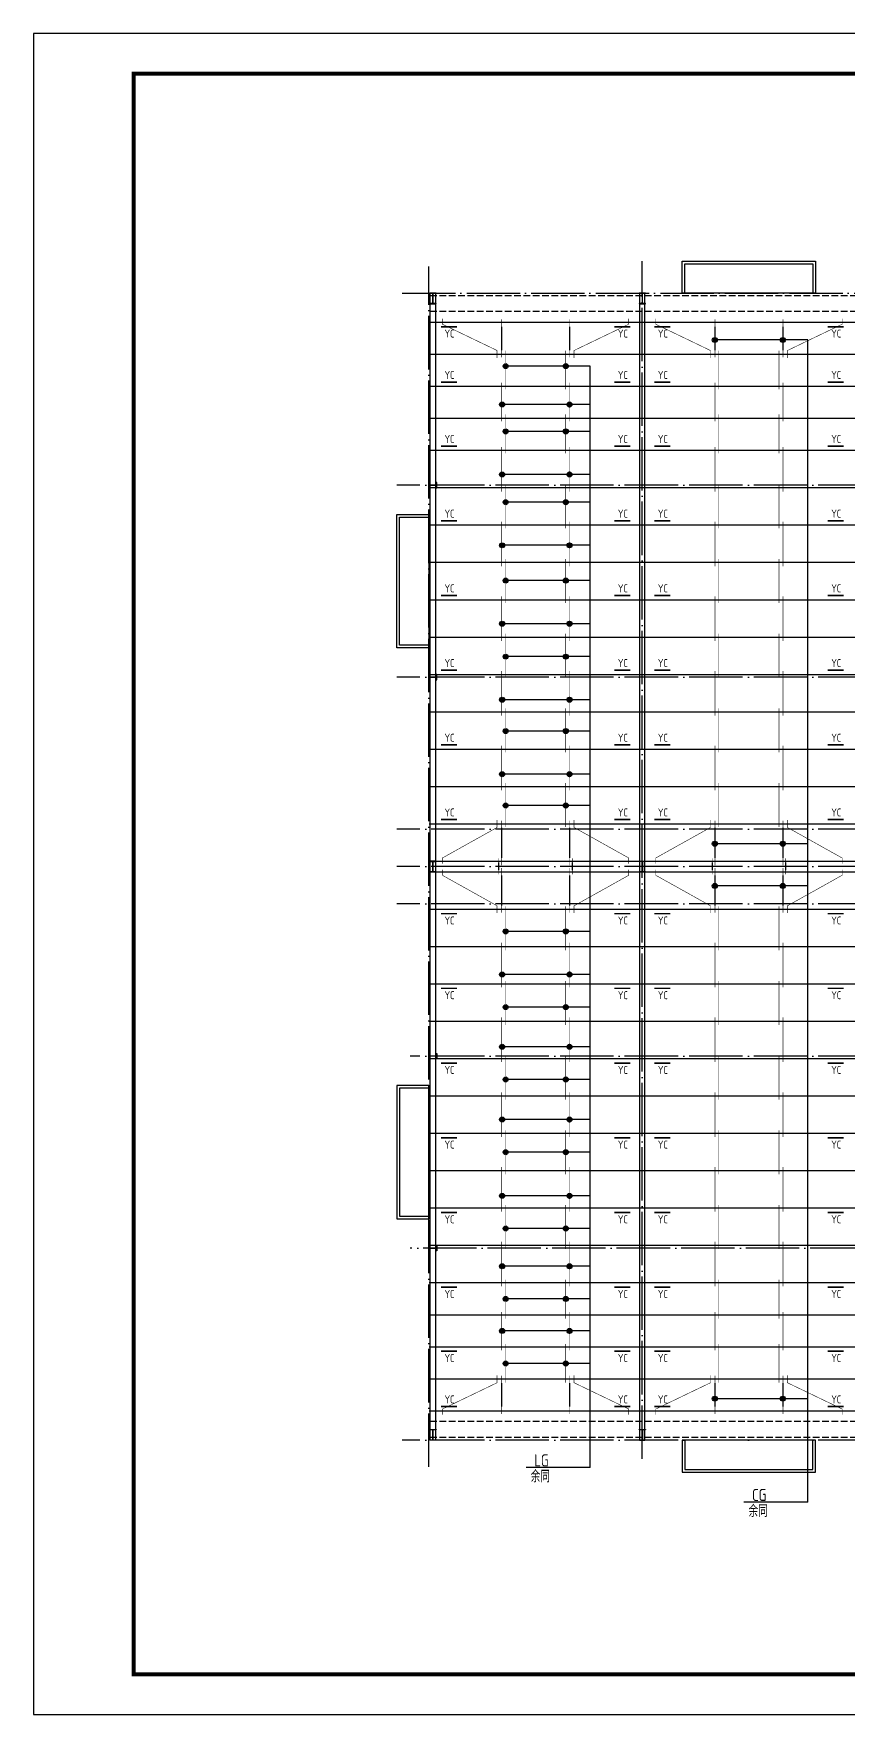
# Model space of a CAD drawing. Extents: x 32461 to 402082, y -617694 to 182569.
# Drawn here: x 74273 to 104821, y -291270 to -228270 of the extents above; entities that cross this region are included whole.
import ezdxf

# ---------------------------------------------------------------- set-up
doc = ezdxf.new("R2010")
doc.units = 0
doc.header["$LTSCALE"] = 1000
doc.header["$MEASUREMENT"] = 0
doc.linetypes.add('DASH', pattern=[0.35, 0.25, -0.1])
doc.linetypes.add('DOTE', pattern=[2.42, 2, -0.2, 0.02, -0.2])
for name, color, linetype in [('10014', 2, 'CONTINUOUS'), ('AXIS', 3, 'CONTINUOUS'), ('D', 4, 'CONTINUOUS'), ('DOTE', 252, 'CONTINUOUS'), ('PUB_DIM', 3, 'CONTINUOUS'), ('PUB_TITLE', 4, 'CONTINUOUS'), ('TEXT', 7, 'CONTINUOUS'), ('YP', 154, 'CONTINUOUS'), ('屋面隅撑', 1, 'CONTINUOUS'), ('檩条拉条', 253, 'CONTINUOUS'), ('钢柱', 3, 'CONTINUOUS')]:
    doc.layers.add(name, color=color, linetype=linetype)
doc.layers.add('钢架', color=6, linetype='CONTINUOUS', lineweight=25)
doc.styles.add('TSSD_REIN', font='atssdeng.shx', dxfattribs={"width": 0.7, "bigfont": 'atssdchn.shx'})

msp = doc.modelspace()

# ---------------------------------------------------------------- hatches: boundary and pattern name
at = {"layer": 'PUB_DIM'}
for points in [[(99906.8, -239753, -1), (99719.1, -239753, -1)], [(102459.2, -239753, -1), (102271.5, -239753, -1)], [(92066.2, -240732.7, -1), (91878.5, -240732.7, -1)], [(94316.7, -240732.7, -1), (94129, -240732.7, -1)], [(91929.8, -242171.9, -1), (91742.1, -242171.9, -1)], [(94458.1, -242171.9, -1), (94270.4, -242171.9, -1)], [(92066.2, -243178.9, -1), (91878.5, -243178.9, -1)], [(94316.7, -243178.9, -1), (94129, -243178.9, -1)], [(91929.8, -244794.6, -1), (91742.1, -244794.6, -1)], [(94458.1, -244794.6, -1), (94270.4, -244794.6, -1)], [(92066.2, -245834.3, -1), (91878.5, -245834.3, -1)], [(94316.7, -245834.3, -1), (94129, -245834.3, -1)], [(91929.8, -247449.9, -1), (91742.1, -247449.9, -1)], [(94458.1, -247449.9, -1), (94270.4, -247449.9, -1)], [(92066.2, -248773.4, -1), (91878.5, -248773.4, -1)], [(94316.7, -248773.4, -1), (94129, -248773.4, -1)], [(91929.8, -250389, -1), (91742.1, -250389, -1)], [(94458.1, -250389, -1), (94270.4, -250389, -1)], [(92066.2, -251623.3, -1), (91878.5, -251623.3, -1)], [(94316.7, -251623.3, -1), (94129, -251623.3, -1)], [(91929.8, -253238.9, -1), (91742.1, -253238.9, -1)], [(94458.1, -253238.9, -1), (94270.4, -253238.9, -1)], [(92066.2, -254412.7, -1), (91878.5, -254412.7, -1)], [(94316.7, -254412.7, -1), (94129, -254412.7, -1)], [(91929.8, -256028.3, -1), (91742.1, -256028.3, -1)], [(94458.1, -256028.3, -1), (94270.4, -256028.3, -1)], [(92066.2, -257203.6, -1), (91878.5, -257203.6, -1)], [(94316.7, -257203.6, -1), (94129, -257203.6, -1)], [(99906.8, -258634.3, -1), (99719.1, -258634.3, -1)], [(102459.2, -258634.3, -1), (102271.5, -258634.3, -1)], [(99906.8, -260218.1, -1), (99719.1, -260218.1, -1)], [(102459.2, -260218.1, -1), (102271.5, -260218.1, -1)], [(92066.2, -261920.6, -1), (91878.5, -261920.6, -1)], [(94316.7, -261920.6, -1), (94129, -261920.6, -1)], [(91929.8, -263536.2, -1), (91742.1, -263536.2, -1)], [(94458.1, -263536.2, -1), (94270.4, -263536.2, -1)], [(92066.2, -264760.1, -1), (91878.5, -264760.1, -1)], [(94316.7, -264760.1, -1), (94129, -264760.1, -1)], [(91929.8, -266247.1, -1), (91742.1, -266247.1, -1)], [(94458.1, -266247.1, -1), (94270.4, -266247.1, -1)], [(92066.2, -267471, -1), (91878.5, -267471, -1)], [(94316.7, -267471, -1), (94129, -267471, -1)], [(91929.8, -268973.6, -1), (91742.1, -268973.6, -1)], [(94458.1, -268973.6, -1), (94270.4, -268973.6, -1)], [(92066.2, -270197.5, -1), (91878.5, -270197.5, -1)], [(94316.7, -270197.5, -1), (94129, -270197.5, -1)], [(91929.8, -271833.4, -1), (91742.1, -271833.4, -1)], [(94458.1, -271833.4, -1), (94270.4, -271833.4, -1)], [(92066.2, -273057.3, -1), (91878.5, -273057.3, -1)], [(94316.7, -273057.3, -1), (94129, -273057.3, -1)], [(91929.8, -274473.2, -1), (91742.1, -274473.2, -1)], [(94458.1, -274473.2, -1), (94270.4, -274473.2, -1)], [(92066.2, -275697.1, -1), (91878.5, -275697.1, -1)], [(94316.7, -275697.1, -1), (94129, -275697.1, -1)], [(91929.8, -276895.4, -1), (91742.1, -276895.4, -1)], [(94458.1, -276895.4, -1), (94270.4, -276895.4, -1)], [(92066.2, -278119.3, -1), (91878.5, -278119.3, -1)], [(94316.7, -278119.3, -1), (94129, -278119.3, -1)], [(99906.8, -279436.5, -1), (99719.1, -279436.5, -1)], [(102459.2, -279436.5, -1), (102271.5, -279436.5, -1)]]:
    msp.add_hatch(color=256, dxfattribs=at).paths.add_polyline_path(points)

# ---------------------------------------------------------------- linework, layer by layer
at = {"layer": '10014', "const_width": 50}
for points in [[(153093.1, -239093.4), (89093.1, -239093.4)], [(153093.1, -240293.4), (89093.1, -240293.4)], [(153093.1, -241493.4), (89093.1, -241493.4)], [(153093.1, -242693.4), (89093.1, -242693.4)], [(153093.1, -243893.4), (89093.1, -243893.4)], [(153093.1, -245293.4), (89093.1, -245293.4)], [(153093.1, -246693.4), (89093.1, -246693.4)], [(153093.1, -248093.4), (89093.1, -248093.4)], [(153093.1, -249493.4), (89093.1, -249493.4)], [(153093.1, -250893.4), (89093.1, -250893.4)], [(153093.1, -252293.4), (89093.1, -252293.4)], [(153093.1, -253693.4), (89093.1, -253693.4)], [(153093.1, -255093.4), (89093.1, -255093.4)], [(153093.1, -256493.4), (89093.1, -256493.4)], [(153093.1, -257893.4), (89093.1, -257893.4)], [(105193.1, -259293.4), (89093.1, -259293.4)], [(105193.1, -259693.4), (89093.1, -259693.4)], [(153093.1, -261093.4), (89093.1, -261093.4)], [(153093.1, -262493.4), (89093.1, -262493.4)], [(153093.1, -263893.4), (89093.1, -263893.4)], [(153093.1, -265293.4), (89093.1, -265293.4)], [(153093.1, -266693.4), (89093.1, -266693.4)], [(153093.1, -268093.4), (89093.1, -268093.4)], [(153093.1, -269493.4), (89093.1, -269493.4)], [(153093.1, -270893.4), (89093.1, -270893.4)], [(153093.1, -272293.4), (89093.1, -272293.4)], [(153093.1, -273693.4), (89093.1, -273693.4)], [(153093.1, -275093.4), (89093.1, -275093.4)], [(153093.1, -276293.4), (89093.1, -276293.4)], [(153093.1, -277493.4), (89093.1, -277493.4)], [(153093.1, -278693.4), (89093.1, -278693.4)], [(153093.1, -279893.4), (89093.1, -279893.4)]]:
    msp.add_lwpolyline(points, dxfattribs=at)
at = {"layer": 'D', "linetype": 'DASH'}
for p, q in [((153093.1, -238095), (89093.1, -238095)), ((153093.1, -238690.6), (89093.1, -238690.6)), ((153093.1, -280296.2), (89093.1, -280296.2)), ((153093.1, -280891.8), (89093.1, -280891.8))]:
    msp.add_line(p, q, dxfattribs=at)
at = {"layer": 'DOTE', "color": 251, "linetype": 'DOTE'}
for p, q in [((97093.1, -281693.4), (97093.1, -236793.4)), ((89093.1, -281993.4), (89093.1, -236993.4)), ((88093.1, -237993.4), (154093.1, -237993.4)), ((154093.1, -245193.4), (87893.1, -245193.4)), ((154093.1, -252393.4), (87893.1, -252393.4)), ((154093.1, -258093.4), (87893.1, -258093.4)), ((154093.1, -259493.4), (87893.1, -259493.4)), ((154093.1, -260893.4), (87893.1, -260893.4)), ((154093.1, -266593.4), (88393.1, -266593.4)), ((153793.1, -273793.4), (88393.1, -273793.4)), ((154093.1, -280993.4), (88093.1, -280993.4))]:
    msp.add_line(p, q, dxfattribs=at)
at = {"layer": 'PUB_DIM'}
for p, q in [((103300.3, -239753), (99813.9, -239753)), ((103300.3, -283314.5), (103300.3, -239753)), ((95135.1, -240732.7), (91973.3, -240732.7)), ((95135.1, -282016.8), (95135.1, -240732.7)), ((95135.1, -242171.9), (91836.9, -242171.9)), ((95135.1, -243178.9), (91973.3, -243178.9)), ((95135.1, -244794.6), (91836.9, -244794.6)), ((95135.1, -245834.3), (91973.3, -245834.3)), ((95135.1, -247449.9), (91836.9, -247449.9)), ((95135.1, -248773.4), (91973.3, -248773.4)), ((95135.1, -250389), (91836.9, -250389)), ((95135.1, -251623.3), (91973.3, -251623.3)), ((95135.1, -253238.9), (91836.9, -253238.9)), ((95135.1, -254412.7), (91973.3, -254412.7)), ((95135.1, -256028.3), (91836.9, -256028.3)), ((95135.1, -257203.6), (91973.3, -257203.6)), ((103300.3, -258634.3), (99813.9, -258634.3)), ((103300.3, -260218.1), (99813.9, -260218.1)), ((95135.1, -261920.6), (91973.3, -261920.6)), ((95135.1, -263536.2), (91836.9, -263536.2)), ((95135.1, -264760.1), (91973.3, -264760.1)), ((95135.1, -266247.1), (91836.9, -266247.1)), ((95135.1, -267471), (91973.3, -267471)), ((95135.1, -268973.6), (91836.9, -268973.6)), ((95135.1, -270197.5), (91973.3, -270197.5)), ((95135.1, -271833.4), (91836.9, -271833.4)), ((95135.1, -273057.3), (91973.3, -273057.3)), ((95135.1, -274473.2), (91836.9, -274473.2)), ((95135.1, -275697.1), (91973.3, -275697.1)), ((95135.1, -276895.4), (91836.9, -276895.4)), ((95135.1, -278119.3), (91973.3, -278119.3)), ((103300.3, -279436.5), (99813.9, -279436.5)), ((95135.1, -282016.8), (92740.1, -282016.8)), ((103300.3, -283314.5), (100905.2, -283314.5))]:
    msp.add_line(p, q, dxfattribs=at)
for centre in [(99813, -239753), (102365.4, -239753), (91972.3, -240732.7), (94222.9, -240732.7), (91836, -242171.9), (94364.3, -242171.9), (91972.3, -243178.9), (94222.9, -243178.9), (91836, -244794.6), (94364.3, -244794.6), (91972.3, -245834.3), (94222.9, -245834.3), (91836, -247449.9), (94364.3, -247449.9), (91972.3, -248773.4), (94222.9, -248773.4), (91836, -250389), (94364.3, -250389), (91972.3, -251623.3), (94222.9, -251623.3), (91836, -253238.9), (94364.3, -253238.9), (91972.3, -254412.7), (94222.9, -254412.7), (91836, -256028.3), (94364.3, -256028.3), (91972.3, -257203.6), (94222.9, -257203.6), (99813, -258634.3), (102365.4, -258634.3), (99813, -260218.1), (102365.4, -260218.1), (91972.3, -261920.6), (94222.9, -261920.6), (91836, -263536.2), (94364.3, -263536.2), (91972.3, -264760.1), (94222.9, -264760.1), (91836, -266247.1), (94364.3, -266247.1), (91972.3, -267471), (94222.9, -267471), (91836, -268973.6), (94364.3, -268973.6), (91972.3, -270197.5), (94222.9, -270197.5), (91836, -271833.4), (94364.3, -271833.4), (91972.3, -273057.3), (94222.9, -273057.3), (91836, -274473.2), (94364.3, -274473.2), (91972.3, -275697.1), (94222.9, -275697.1), (91836, -276895.4), (94364.3, -276895.4), (91972.3, -278119.3), (94222.9, -278119.3), (99813, -279436.5), (102365.4, -279436.5)]:
    msp.add_circle(centre, 93.9, dxfattribs=at)
at = {"layer": 'PUB_TITLE'}
msp.add_lwpolyline([(74273.1, -291269.7), (185723.1, -291269.7), (185723.1, -228269.7), (74273.1, -228269.7)], close=True, dxfattribs=at)
at = {"layer": 'PUB_TITLE', "const_width": 150}
msp.add_lwpolyline([(78023.1, -289769.7), (184223.1, -289769.7), (184223.1, -229769.7), (78023.1, -229769.7)], close=True, dxfattribs=at)
at = {"layer": 'YP'}
for points in [[(98593.1, -236793.4), (103593.1, -236793.4), (103593.1, -237993.4), (98593.1, -237993.4)], [(87893.1, -251293.4), (87893.1, -246293.4), (89093.1, -246293.4), (89093.1, -251293.4)], [(87893.1, -267693.4), (87893.1, -272693.4), (89093.1, -272693.4), (89093.1, -267693.4)], [(98593.1, -282193.4), (103593.1, -282193.4), (103593.1, -280993.4), (98593.1, -280993.4)]]:
    msp.add_lwpolyline(points, close=True, dxfattribs=at)
for points in [[(98693.1, -237993.4), (98693.1, -236893.4), (103493.1, -236893.4), (103493.1, -237993.4)], [(89093.1, -251193.4), (87993.1, -251193.4), (87993.1, -246393.4), (89093.1, -246393.4)], [(89093.1, -267793.4), (87993.1, -267793.4), (87993.1, -272593.4), (89093.1, -272593.4)], [(98693.1, -280993.4), (98693.1, -282093.4), (103493.1, -282093.4), (103493.1, -280993.4)]]:
    msp.add_lwpolyline(points, dxfattribs=at)
at = {"layer": '屋面隅撑', "const_width": 60}
for points in [[(89546.4, -239255.8), (90146.4, -239255.8)], [(89546.4, -239255.8), (90146.4, -239255.8)], [(96639.7, -239255.8), (96039.7, -239255.8)], [(96639.7, -239255.8), (96039.7, -239255.8)], [(97546.4, -239255.8), (98146.4, -239255.8)], [(97546.4, -239255.8), (98146.4, -239255.8)], [(104639.7, -239255.8), (104039.7, -239255.8)], [(104639.7, -239255.8), (104039.7, -239255.8)], [(89546.4, -241330.9), (90146.4, -241330.9)], [(89546.4, -241330.9), (90146.4, -241330.9)], [(96639.7, -241330.9), (96039.7, -241330.9)], [(96639.7, -241330.9), (96039.7, -241330.9)], [(97546.4, -241330.9), (98146.4, -241330.9)], [(97546.4, -241330.9), (98146.4, -241330.9)], [(104639.7, -241330.9), (104039.7, -241330.9)], [(104639.7, -241330.9), (104039.7, -241330.9)], [(89546.4, -243730.9), (90146.4, -243730.9)], [(89546.4, -243730.9), (90146.4, -243730.9)], [(96639.7, -243730.9), (96039.7, -243730.9)], [(96639.7, -243730.9), (96039.7, -243730.9)], [(97546.4, -243730.9), (98146.4, -243730.9)], [(97546.4, -243730.9), (98146.4, -243730.9)], [(104639.7, -243730.9), (104039.7, -243730.9)], [(104639.7, -243730.9), (104039.7, -243730.9)], [(89546.4, -246530.9), (90146.4, -246530.9)], [(89546.4, -246530.9), (90146.4, -246530.9)], [(96639.7, -246530.9), (96039.7, -246530.9)], [(96639.7, -246530.9), (96039.7, -246530.9)], [(97546.4, -246530.9), (98146.4, -246530.9)], [(97546.4, -246530.9), (98146.4, -246530.9)], [(104639.7, -246530.9), (104039.7, -246530.9)], [(104639.7, -246530.9), (104039.7, -246530.9)], [(89546.4, -249330.9), (90146.4, -249330.9)], [(89546.4, -249330.9), (90146.4, -249330.9)], [(96639.7, -249330.9), (96039.7, -249330.9)], [(96639.7, -249330.9), (96039.7, -249330.9)], [(97546.4, -249330.9), (98146.4, -249330.9)], [(97546.4, -249330.9), (98146.4, -249330.9)], [(104639.7, -249330.9), (104039.7, -249330.9)], [(104639.7, -249330.9), (104039.7, -249330.9)], [(89546.4, -252130.9), (90146.4, -252130.9)], [(89546.4, -252130.9), (90146.4, -252130.9)], [(96639.7, -252130.9), (96039.7, -252130.9)], [(96639.7, -252130.9), (96039.7, -252130.9)], [(97546.4, -252130.9), (98146.4, -252130.9)], [(97546.4, -252130.9), (98146.4, -252130.9)], [(104639.7, -252130.9), (104039.7, -252130.9)], [(104639.7, -252130.9), (104039.7, -252130.9)], [(89546.4, -254930.9), (90146.4, -254930.9)], [(89546.4, -254930.9), (90146.4, -254930.9)], [(96639.7, -254930.9), (96039.7, -254930.9)], [(96639.7, -254930.9), (96039.7, -254930.9)], [(97546.4, -254930.9), (98146.4, -254930.9)], [(97546.4, -254930.9), (98146.4, -254930.9)], [(104639.7, -254930.9), (104039.7, -254930.9)], [(104639.7, -254930.9), (104039.7, -254930.9)], [(89546.4, -257730.9), (90146.4, -257730.9)], [(89546.4, -257730.9), (90146.4, -257730.9)], [(96639.7, -257730.9), (96039.7, -257730.9)], [(96639.7, -257730.9), (96039.7, -257730.9)], [(97546.4, -257730.9), (98146.4, -257730.9)], [(97546.4, -257730.9), (98146.4, -257730.9)], [(104639.7, -257730.9), (104039.7, -257730.9)], [(104639.7, -257730.9), (104039.7, -257730.9)], [(89546.4, -261255.8), (90146.4, -261255.8)], [(89546.4, -261255.8), (90146.4, -261255.8)], [(96639.7, -261255.8), (96039.7, -261255.8)], [(96639.7, -261255.8), (96039.7, -261255.8)], [(97546.4, -261255.8), (98146.4, -261255.8)], [(97546.4, -261255.8), (98146.4, -261255.8)], [(104639.7, -261255.8), (104039.7, -261255.8)], [(104639.7, -261255.8), (104039.7, -261255.8)], [(89546.4, -264055.8), (90146.4, -264055.8)], [(89546.4, -264055.8), (90146.4, -264055.8)], [(96639.7, -264055.8), (96039.7, -264055.8)], [(96639.7, -264055.8), (96039.7, -264055.8)], [(97546.4, -264055.8), (98146.4, -264055.8)], [(97546.4, -264055.8), (98146.4, -264055.8)], [(104639.7, -264055.8), (104039.7, -264055.8)], [(104639.7, -264055.8), (104039.7, -264055.8)], [(89546.4, -266855.8), (90146.4, -266855.8)], [(89546.4, -266855.8), (90146.4, -266855.8)], [(96639.7, -266855.8), (96039.7, -266855.8)], [(96639.7, -266855.8), (96039.7, -266855.8)], [(97546.4, -266855.8), (98146.4, -266855.8)], [(97546.4, -266855.8), (98146.4, -266855.8)], [(104639.7, -266855.8), (104039.7, -266855.8)], [(104639.7, -266855.8), (104039.7, -266855.8)], [(89546.4, -269655.8), (90146.4, -269655.8)], [(89546.4, -269655.8), (90146.4, -269655.8)], [(96639.7, -269655.8), (96039.7, -269655.8)], [(96639.7, -269655.8), (96039.7, -269655.8)], [(97546.4, -269655.8), (98146.4, -269655.8)], [(97546.4, -269655.8), (98146.4, -269655.8)], [(104639.7, -269655.8), (104039.7, -269655.8)], [(104639.7, -269655.8), (104039.7, -269655.8)], [(89546.4, -272455.8), (90146.4, -272455.8)], [(89546.4, -272455.8), (90146.4, -272455.8)], [(96639.7, -272455.8), (96039.7, -272455.8)], [(96639.7, -272455.8), (96039.7, -272455.8)], [(97546.4, -272455.8), (98146.4, -272455.8)], [(97546.4, -272455.8), (98146.4, -272455.8)], [(104639.7, -272455.8), (104039.7, -272455.8)], [(104639.7, -272455.8), (104039.7, -272455.8)], [(89546.4, -275255.8), (90146.4, -275255.8)], [(89546.4, -275255.8), (90146.4, -275255.8)], [(96639.7, -275255.8), (96039.7, -275255.8)], [(96639.7, -275255.8), (96039.7, -275255.8)], [(97546.4, -275255.8), (98146.4, -275255.8)], [(97546.4, -275255.8), (98146.4, -275255.8)], [(104639.7, -275255.8), (104039.7, -275255.8)], [(104639.7, -275255.8), (104039.7, -275255.8)], [(89546.4, -277655.8), (90146.4, -277655.8)], [(89546.4, -277655.8), (90146.4, -277655.8)], [(96639.7, -277655.8), (96039.7, -277655.8)], [(96639.7, -277655.8), (96039.7, -277655.8)], [(97546.4, -277655.8), (98146.4, -277655.8)], [(97546.4, -277655.8), (98146.4, -277655.8)], [(104639.7, -277655.8), (104039.7, -277655.8)], [(104639.7, -277655.8), (104039.7, -277655.8)], [(89546.4, -279730.9), (90146.4, -279730.9)], [(89546.4, -279730.9), (90146.4, -279730.9)], [(96639.7, -279730.9), (96039.7, -279730.9)], [(96639.7, -279730.9), (96039.7, -279730.9)], [(97546.4, -279730.9), (98146.4, -279730.9)], [(97546.4, -279730.9), (98146.4, -279730.9)], [(104639.7, -279730.9), (104039.7, -279730.9)], [(104639.7, -279730.9), (104039.7, -279730.9)]]:
    msp.add_lwpolyline(points, dxfattribs=at)
at = {"layer": '檩条拉条', "color": 1}
for points, const_width in [([(89600.6, -238949), (89600.6, -239162.9), (91650.3, -240147.9), (91650.3, -240422.4)], 20), ([(91820, -240144.4), (91820, -239251.3)], 50), ([(91820, -240407.4), (91820, -238981.7)], 20), ([(94366.1, -240144.4), (94366.1, -239251.3)], 50), ([(94366.1, -240407.4), (94366.1, -238981.7)], 20), ([(96585.5, -238949), (96585.5, -239162.9), (94535.8, -240147.9), (94535.8, -240422.4)], 20), ([(97600.6, -238949), (97600.6, -239162.9), (99650.3, -240147.9), (99650.3, -240422.4)], 20), ([(99820, -240144.4), (99820, -239251.3)], 50), ([(99820, -240407.4), (99820, -238981.7)], 20), ([(102366.1, -240144.4), (102366.1, -239251.3)], 50), ([(102366.1, -240407.4), (102366.1, -238981.7)], 20), ([(104585.5, -238949), (104585.5, -239162.9), (102535.8, -240147.9), (102535.8, -240422.4)], 20), ([(91965.2, -241599.5), (91965.2, -240149.2)], 20), ([(94220.9, -241599.5), (94220.9, -240149.2)], 20), ([(99965.2, -241599.5), (99965.2, -240149.2)], 20), ([(102220.9, -241599.5), (102220.9, -240149.2)], 20), ([(91820, -241357.2), (91820, -242800.6)], 20), ([(94366.1, -241357.2), (94366.1, -242800.6)], 20), ([(99820, -241357.2), (99820, -242800.6)], 20), ([(102366.1, -241357.2), (102366.1, -242800.6)], 20), ([(91965.2, -244007.3), (91965.2, -242544.5)], 20), ([(94220.9, -244007.3), (94220.9, -242544.5)], 20), ([(99965.2, -244007.3), (99965.2, -242544.5)], 20), ([(102220.9, -244007.3), (102220.9, -242544.5)], 20), ([(91820, -243765), (91820, -245439.6)], 20), ([(94366.1, -243765), (94366.1, -245439.6)], 20), ([(99820, -243765), (99820, -245439.6)], 20), ([(102366.1, -243765), (102366.1, -245439.6)], 20), ([(91965.2, -246807.3), (91965.2, -245160.1)], 20), ([(94220.9, -246807.3), (94220.9, -245160.1)], 20), ([(99965.2, -246807.3), (99965.2, -245160.1)], 20), ([(102220.9, -246807.3), (102220.9, -245160.1)], 20), ([(91820, -246565), (91820, -248239.6)], 20), ([(94366.1, -246565), (94366.1, -248239.6)], 20), ([(99820, -246565), (99820, -248239.6)], 20), ([(102366.1, -246565), (102366.1, -248239.6)], 20), ([(91965.2, -249607.3), (91965.2, -247960.1)], 20), ([(94220.9, -249607.3), (94220.9, -247960.1)], 20), ([(99965.2, -249607.3), (99965.2, -247960.1)], 20), ([(102220.9, -249607.3), (102220.9, -247960.1)], 20), ([(91820, -249365), (91820, -251039.6)], 20), ([(94366.1, -249365), (94366.1, -251039.6)], 20), ([(99820, -249365), (99820, -251039.6)], 20), ([(102366.1, -249365), (102366.1, -251039.6)], 20), ([(91965.2, -252407.3), (91965.2, -250760.1)], 20), ([(94220.9, -252407.3), (94220.9, -250760.1)], 20), ([(99965.2, -252407.3), (99965.2, -250760.1)], 20), ([(102220.9, -252407.3), (102220.9, -250760.1)], 20), ([(91820, -252165), (91820, -253839.6)], 20), ([(94366.1, -252165), (94366.1, -253839.6)], 20), ([(99820, -252165), (99820, -253839.6)], 20), ([(102366.1, -252165), (102366.1, -253839.6)], 20), ([(91965.2, -255207.3), (91965.2, -253560.1)], 20), ([(94220.9, -255207.3), (94220.9, -253560.1)], 20), ([(99965.2, -255207.3), (99965.2, -253560.1)], 20), ([(102220.9, -255207.3), (102220.9, -253560.1)], 20), ([(91820, -254965), (91820, -256639.6)], 20), ([(94366.1, -254965), (94366.1, -256639.6)], 20), ([(99820, -254965), (99820, -256639.6)], 20), ([(102366.1, -254965), (102366.1, -256639.6)], 20), ([(91965.2, -258007.3), (91965.2, -256360.1)], 20), ([(94220.9, -258007.3), (94220.9, -256360.1)], 20), ([(99965.2, -258007.3), (99965.2, -256360.1)], 20), ([(102220.9, -258007.3), (102220.9, -256360.1)], 20), ([(89600.6, -259382.8), (89600.6, -259168.9), (91650.3, -258024.5), (91650.3, -257750)], 20), ([(91820, -258028), (91820, -259170)], 50), ([(91820, -257765), (91820, -259439.6)], 20), ([(94366.1, -258028), (94366.1, -259170)], 50), ([(94366.1, -257765), (94366.1, -259439.6)], 20), ([(96585.5, -259382.8), (96585.5, -259168.9), (94535.8, -258024.5), (94535.8, -257750)], 20), ([(97600.6, -259382.8), (97600.6, -259168.9), (99650.3, -258024.5), (99650.3, -257750)], 20), ([(99820, -258028), (99820, -259170)], 50), ([(99820, -257765), (99820, -259439.6)], 20), ([(102366.1, -258028), (102366.1, -259170)], 50), ([(102366.1, -257765), (102366.1, -259439.6)], 20), ([(104585.5, -259382.8), (104585.5, -259168.9), (102535.8, -258024.5), (102535.8, -257750)], 20), ([(91715.5, -259637.2), (91715.5, -259333.7)], 50), ([(91715.5, -259786.8), (91715.5, -259178.8)], 20), ([(91820, -261221.8), (91820, -259547.2)], 20), ([(94366.1, -261221.8), (94366.1, -259547.2)], 20), ([(94470.6, -259637.2), (94470.6, -259333.7)], 50), ([(94470.6, -259786.8), (94470.6, -259178.8)], 20), ([(99715.5, -259637.2), (99715.5, -259333.7)], 50), ([(99715.5, -259786.8), (99715.5, -259178.8)], 20), ([(99820, -261221.8), (99820, -259547.2)], 20), ([(102366.1, -261221.8), (102366.1, -259547.2)], 20), ([(102470.6, -259637.2), (102470.6, -259333.7)], 50), ([(102470.6, -259786.8), (102470.6, -259178.8)], 20), ([(89600.6, -259603.9), (89600.6, -259817.9), (91650.3, -260962.3), (91650.3, -261236.7)], 20), ([(91820, -260958.8), (91820, -259816.8)], 50), ([(94366.1, -260958.8), (94366.1, -259816.8)], 50), ([(96585.5, -259603.9), (96585.5, -259817.9), (94535.8, -260962.3), (94535.8, -261236.7)], 20), ([(97600.6, -259603.9), (97600.6, -259817.9), (99650.3, -260962.3), (99650.3, -261236.7)], 20), ([(99820, -260958.8), (99820, -259816.8)], 50), ([(102366.1, -260958.8), (102366.1, -259816.8)], 50), ([(104585.5, -259603.9), (104585.5, -259817.9), (102535.8, -260962.3), (102535.8, -261236.7)], 20), ([(91965.2, -260979.4), (91965.2, -262626.7)], 20), ([(94220.9, -260979.4), (94220.9, -262626.7)], 20), ([(99965.2, -260979.4), (99965.2, -262626.7)], 20), ([(102220.9, -260979.4), (102220.9, -262626.7)], 20), ([(91820, -264021.8), (91820, -262347.2)], 20), ([(94366.1, -264021.8), (94366.1, -262347.2)], 20), ([(99820, -264021.8), (99820, -262347.2)], 20), ([(102366.1, -264021.8), (102366.1, -262347.2)], 20), ([(91965.2, -263779.4), (91965.2, -265426.7)], 20), ([(94220.9, -263779.4), (94220.9, -265426.7)], 20), ([(99965.2, -263779.4), (99965.2, -265426.7)], 20), ([(102220.9, -263779.4), (102220.9, -265426.7)], 20), ([(91820, -266821.8), (91820, -265147.2)], 20), ([(94366.1, -266821.8), (94366.1, -265147.2)], 20), ([(99820, -266821.8), (99820, -265147.2)], 20), ([(102366.1, -266821.8), (102366.1, -265147.2)], 20), ([(91965.2, -266579.4), (91965.2, -268226.7)], 20), ([(94220.9, -266579.4), (94220.9, -268226.7)], 20), ([(99965.2, -266579.4), (99965.2, -268226.7)], 20), ([(102220.9, -266579.4), (102220.9, -268226.7)], 20), ([(91820, -269621.8), (91820, -267947.2)], 20), ([(94366.1, -269621.8), (94366.1, -267947.2)], 20), ([(99820, -269621.8), (99820, -267947.2)], 20), ([(102366.1, -269621.8), (102366.1, -267947.2)], 20), ([(91965.2, -269379.4), (91965.2, -271026.7)], 20), ([(94220.9, -269379.4), (94220.9, -271026.7)], 20), ([(99965.2, -269379.4), (99965.2, -271026.7)], 20), ([(102220.9, -269379.4), (102220.9, -271026.7)], 20), ([(91820, -272421.8), (91820, -270747.2)], 20), ([(94366.1, -272421.8), (94366.1, -270747.2)], 20), ([(99820, -272421.8), (99820, -270747.2)], 20), ([(102366.1, -272421.8), (102366.1, -270747.2)], 20), ([(91965.2, -272179.4), (91965.2, -273826.7)], 20), ([(94220.9, -272179.4), (94220.9, -273826.7)], 20), ([(99965.2, -272179.4), (99965.2, -273826.7)], 20), ([(102220.9, -272179.4), (102220.9, -273826.7)], 20), ([(91820, -275221.8), (91820, -273547.2)], 20), ([(94366.1, -275221.8), (94366.1, -273547.2)], 20), ([(99820, -275221.8), (99820, -273547.2)], 20), ([(102366.1, -275221.8), (102366.1, -273547.2)], 20), ([(91965.2, -274979.4), (91965.2, -276442.3)], 20), ([(94220.9, -274979.4), (94220.9, -276442.3)], 20), ([(99965.2, -274979.4), (99965.2, -276442.3)], 20), ([(102220.9, -274979.4), (102220.9, -276442.3)], 20), ([(91820, -277629.5), (91820, -276186.2)], 20), ([(94366.1, -277629.5), (94366.1, -276186.2)], 20), ([(99820, -277629.5), (99820, -276186.2)], 20), ([(102366.1, -277629.5), (102366.1, -276186.2)], 20), ([(91965.2, -277387.2), (91965.2, -278837.6)], 20), ([(94220.9, -277387.2), (94220.9, -278837.6)], 20), ([(99965.2, -277387.2), (99965.2, -278837.6)], 20), ([(102220.9, -277387.2), (102220.9, -278837.6)], 20), ([(89600.6, -280037.8), (89600.6, -279823.9), (91650.3, -278838.9), (91650.3, -278564.4)], 20), ([(91820, -278842.4), (91820, -279735.4)], 50), ([(91820, -278579.4), (91820, -280005.1)], 20), ([(94366.1, -278842.4), (94366.1, -279735.4)], 50), ([(94366.1, -278579.4), (94366.1, -280005.1)], 20), ([(96585.5, -280037.8), (96585.5, -279823.9), (94535.8, -278838.9), (94535.8, -278564.4)], 20), ([(97600.6, -280037.8), (97600.6, -279823.9), (99650.3, -278838.9), (99650.3, -278564.4)], 20), ([(99820, -278842.4), (99820, -279735.4)], 50), ([(99820, -278579.4), (99820, -280005.1)], 20), ([(102366.1, -278842.4), (102366.1, -279735.4)], 50), ([(102366.1, -278579.4), (102366.1, -280005.1)], 20), ([(104585.5, -280037.8), (104585.5, -279823.9), (102535.8, -278838.9), (102535.8, -278564.4)], 20)]:
    msp.add_lwpolyline(points, dxfattribs=dict(at, const_width=const_width))
at = {"layer": '钢架'}
for points in [[(89143.1, -280993.4), (89143.1, -237993.4), (89343.1, -237993.4), (89343.1, -280993.4), (89143.1, -280993.4)], [(97193.1, -280993.4), (97193.1, -237993.4), (96993.1, -237993.4), (96993.1, -280993.4), (97193.1, -280993.4)]]:
    msp.add_lwpolyline(points, dxfattribs=at)
at = {"layer": '钢柱'}
for points in [[(89363.1, -237993.4), (89123.1, -237993.4), (89123.1, -238003.4), (89239.1, -238003.4), (89239.1, -238383.4), (89123.1, -238383.4), (89123.1, -238393.4), (89363.1, -238393.4), (89363.1, -238383.4), (89247.1, -238383.4), (89247.1, -238003.4), (89363.1, -238003.4), (89363.1, -237993.4)], [(97213.1, -237993.4), (96973.1, -237993.4), (96973.1, -238003.4), (97089.1, -238003.4), (97089.1, -238383.4), (96973.1, -238383.4), (96973.1, -238393.4), (97213.1, -238393.4), (97213.1, -238383.4), (97097.1, -238383.4), (97097.1, -238003.4), (97213.1, -238003.4), (97213.1, -237993.4)], [(89393.1, -245293.4), (89393.1, -245093.4), (89383.1, -245093.4), (89383.1, -245189.4), (89103.1, -245189.4), (89103.1, -245093.4), (89093.1, -245093.4), (89093.1, -245293.4), (89103.1, -245293.4), (89103.1, -245197.4), (89383.1, -245197.4), (89383.1, -245293.4), (89393.1, -245293.4)], [(89393.1, -252493.4), (89393.1, -252293.4), (89383.1, -252293.4), (89383.1, -252389.4), (89103.1, -252389.4), (89103.1, -252293.4), (89093.1, -252293.4), (89093.1, -252493.4), (89103.1, -252493.4), (89103.1, -252397.4), (89383.1, -252397.4), (89383.1, -252493.4), (89393.1, -252493.4)], [(89363.1, -259293.4), (89123.1, -259293.4), (89123.1, -259303.4), (89239.1, -259303.4), (89239.1, -259683.4), (89123.1, -259683.4), (89123.1, -259693.4), (89363.1, -259693.4), (89363.1, -259683.4), (89247.1, -259683.4), (89247.1, -259303.4), (89363.1, -259303.4), (89363.1, -259293.4)], [(97213.1, -259693.4), (96973.1, -259693.4), (96973.1, -259683.4), (97089.1, -259683.4), (97089.1, -259303.4), (96973.1, -259303.4), (96973.1, -259293.4), (97213.1, -259293.4), (97213.1, -259303.4), (97097.1, -259303.4), (97097.1, -259683.4), (97213.1, -259683.4), (97213.1, -259693.4)], [(89393.1, -266493.4), (89393.1, -266693.4), (89383.1, -266693.4), (89383.1, -266597.4), (89103.1, -266597.4), (89103.1, -266693.4), (89093.1, -266693.4), (89093.1, -266493.4), (89103.1, -266493.4), (89103.1, -266589.4), (89383.1, -266589.4), (89383.1, -266493.4), (89393.1, -266493.4)], [(89393.1, -273693.4), (89393.1, -273893.4), (89383.1, -273893.4), (89383.1, -273797.4), (89103.1, -273797.4), (89103.1, -273893.4), (89093.1, -273893.4), (89093.1, -273693.4), (89103.1, -273693.4), (89103.1, -273789.4), (89383.1, -273789.4), (89383.1, -273693.4), (89393.1, -273693.4)], [(89363.1, -280993.4), (89123.1, -280993.4), (89123.1, -280983.4), (89239.1, -280983.4), (89239.1, -280603.4), (89123.1, -280603.4), (89123.1, -280593.4), (89363.1, -280593.4), (89363.1, -280603.4), (89247.1, -280603.4), (89247.1, -280983.4), (89363.1, -280983.4), (89363.1, -280993.4)], [(97213.1, -280993.4), (96973.1, -280993.4), (96973.1, -280983.4), (97089.1, -280983.4), (97089.1, -280603.4), (96973.1, -280603.4), (96973.1, -280593.4), (97213.1, -280593.4), (97213.1, -280603.4), (97097.1, -280603.4), (97097.1, -280983.4), (97213.1, -280983.4), (97213.1, -280993.4)]]:
    msp.add_lwpolyline(points, dxfattribs=at)

# ---------------------------------------------------------------- texts
at = {"layer": 'AXIS', "style": 'TSSD_REIN', "width": 0.8}
for s, p in [('LG', (93044.5, -281973.5)), ('余同', (92911.4, -282571.6)), ('CG', (101209.7, -283271.1)), ('余同', (101076.6, -283869.3))]:
    msp.add_text(s, height=450, dxfattribs=at).set_placement(p)
at = {"layer": 'TEXT', "style": 'TSSD_REIN', "width": 0.8}
for p in [(89681.4, -239662.2), (96181.6, -239662.2), (97681.4, -239662.2), (104181.6, -239662.2), (89681.4, -241213.1), (96181.6, -241213.1), (97681.4, -241213.1), (104181.6, -241213.1), (89681.4, -243613.1), (96181.6, -243613.1), (97681.4, -243613.1), (104181.6, -243613.1), (89681.4, -246413.1), (96181.6, -246413.1), (97681.4, -246413.1), (104181.6, -246413.1), (89681.4, -249213.1), (96181.6, -249213.1), (97681.4, -249213.1), (104181.6, -249213.1), (89681.4, -252013.1), (96181.6, -252013.1), (97681.4, -252013.1), (104181.6, -252013.1), (89681.4, -254813.1), (96181.6, -254813.1), (97681.4, -254813.1), (104181.6, -254813.1), (89681.4, -257613.1), (96181.6, -257613.1), (97681.4, -257613.1), (104181.6, -257613.1), (89681.4, -261662.2), (96181.6, -261662.2), (97681.4, -261662.2), (104181.6, -261662.2), (89681.4, -264462.2), (96181.6, -264462.2), (97681.4, -264462.2), (104181.6, -264462.2), (89681.4, -267262.2), (96181.6, -267262.2), (97681.4, -267262.2), (104181.6, -267262.2), (89681.4, -270062.2), (96181.6, -270062.2), (97681.4, -270062.2), (104181.6, -270062.2), (89681.4, -272862.2), (96181.6, -272862.2), (97681.4, -272862.2), (104181.6, -272862.2), (89681.4, -275662.2), (96181.6, -275662.2), (97681.4, -275662.2), (104181.6, -275662.2), (89681.4, -278062.2), (96181.6, -278062.2), (97681.4, -278062.2), (104181.6, -278062.2), (89681.4, -279613.1), (96181.6, -279613.1), (97681.4, -279613.1), (104181.6, -279613.1)]:
    msp.add_text('YC', height=300, dxfattribs=at).set_placement(p)

doc.saveas('drawing.dxf')
